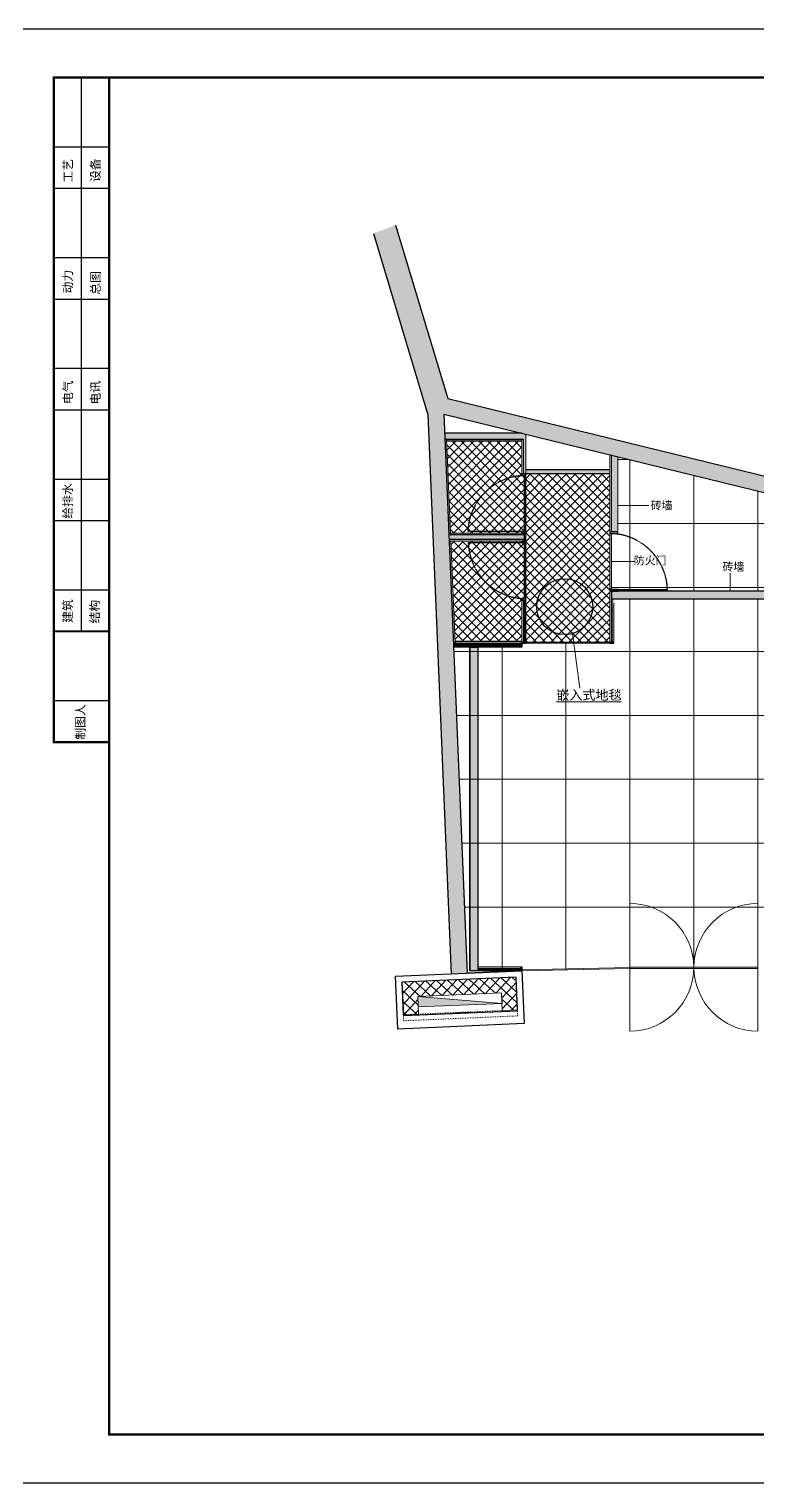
# Model space of a CAD drawing. Header units: millimetres. Extents: x 346472 to 732256, y -34068 to -15883.
# Drawn here: x 475361 to 484481, y -34068 to -15883 of the extents above; entities that cross this region are included whole.
import ezdxf

# ---------------------------------------------------------------- set-up
doc = ezdxf.new("R2010")
doc.units = ezdxf.units.MM
doc.header["$LTSCALE"] = 7
doc.linetypes.add('AED-090-P-PL02-N$0$ACAD_ISO03W100', pattern=[30, 12, -18])
doc.linetypes.add('DASH', pattern=[0.35, 0.25, -0.1])
doc.layers.get('0').update_dxf_attribs({"lineweight": 0})
for name, color, linetype in [('1建筑平面', 7, 'Continuous'), ('AED-090-P-PL02-N$0$HoseReelBackground', 255, 'Continuous'), ('WALL', 7, 'Continuous'), ('walls', 7, 'Continuous'), ('图框', 9, 'Continuous')]:
    doc.layers.add(name, color=color, linetype=linetype)
for name, color, linetype, lineweight in [('AED-090-P-PL02-N$0$HoseReel', 1, 'Continuous', 13), ('EA7 FLOOR', 253, 'Continuous', 5), ('EA7 furniture', 7, 'Continuous', 5), ('materials', 1, 'Continuous', 40), ('QUOTE', 251, 'Continuous', 5), ('Z000', 6, 'Continuous', 15), ('Z010T', 2, 'Continuous', 9)]:
    doc.layers.add(name, color=color, linetype=linetype, lineweight=lineweight)
doc.styles.get("Standard").update_dxf_attribs({"font": 'STKaiti.ttf'})
doc.styles.add('图签-黑体', font='')
doc.styles.get('图签-黑体').set_extended_font_data('SimHei')

msp = doc.modelspace()

# ---------------------------------------------------------------- hatches: boundary and pattern name
at = {"layer": 'AED-090-P-PL02-N$0$HoseReel', "extrusion": (0.001481, 7.72385e-05, 0.999999)}
h = msp.add_hatch(dxfattribs=at)
h.set_pattern_fill('ANSI37', color=8, scale=30, angle=-174.92964, style=0)
h.set_pattern_definition([(227.456, (481458.37, -27665.39), (70.1766, -64.4035), []), (317.456, (481458.37, -27665.39), (64.4035, 70.1766), [])])
h.paths.add_polyline_path([(481472.2, -28151.3), (481454.7, -27741.7), (480026, -27803), (480043.5, -28212.6), (480233.4, -28204.5), (480223.9, -27984.7), (481273, -27939.7), (481282.4, -28159.5)])
msp.add_hatch(color=256, dxfattribs=at).paths.add_polyline_path([(481278.5, -28069.5), (480229.5, -28114.5), (480223.9, -27984.7)])
at = {"layer": 'EA7 furniture', "lineweight": 5}
h = msp.add_hatch(color=256, dxfattribs=at)
h.dxf.hatch_style = 1
h.paths.add_polyline_path([(481576.9, -20949.8), (481526.9, -20937.5), (480561.7, -20937.5), (480565, -21017.5), (481546.9, -21017.5), (481546.9, -21447.5), (481576.9, -21447.5)])
h = msp.add_hatch(color=256, dxfattribs=at)
h.dxf.hatch_style = 1
h.paths.add_polyline_path([(481556.9, -22187.5), (481526.9, -22187.5), (480613.7, -22187.5), (480614.5, -22207.5), (481556.9, -22207.5)])
h.paths.add_polyline_path([(480585.9, -21017.5), (480565.9, -21017.5), (480613.7, -22187.5), (480633.7, -22187.5)])
at = {"layer": 'EA7 furniture'}
h = msp.add_hatch(dxfattribs=at)
h.set_pattern_fill('ANSI37', color=252, scale=25)
h.set_pattern_definition([(45, (309547.25, -16738.98), (-56.1266, 56.1266), []), (135, (309547.25, -16738.98), (-56.1266, -56.1266), [])])
h.paths.add_polyline_path([(482629.2, -21447.5), (481576.9, -21447.5), (481576.9, -21467.5), (481576.9, -22167.5), (481576.9, -22187.5), (481576.9, -22287.5), (481576.9, -22307.5), (481576.9, -23007.5), (481576.9, -23027.5), (481576.9, -23553.5), (482629.2, -23553.5), (482629.2, -22913.5)])
h.paths.add_polyline_path([(481556.9, -22307.5), (480856.9, -22307.5, 0.393765), (481556.9, -23007.5)])
h.paths.add_polyline_path([(481526.9, -23005.9, -0.3818607), (480856.9, -22307.5), (481526.9, -22307.5), (481526.9, -22287.5), (480638.7, -22287.5), (480690, -23542.7), (481526.9, -23543.5)])
h.paths.add_polyline_path([(481556.9, -21467.5), (481551.9, -21467.5, 0.393765), (480851.9, -22167.5), (481556.9, -22167.5)])
h.paths.add_polyline_path([(481526.9, -21447.5), (481526.9, -21037.5), (480586.7, -21037.5), (480633.7, -22187.5), (481526.9, -22187.5), (481526.9, -22167.5), (480851.9, -22167.5, -0.3838402), (481526.9, -21468.9)])
at = {"layer": 'EA7 furniture', "lineweight": 5}
h = msp.add_hatch(color=256, dxfattribs=at)
h.dxf.hatch_style = 1
h.paths.add_polyline_path([(481546.9, -21017.5), (481526.9, -21017.5), (481526.9, -21447.5), (481546.9, -21447.5)])
h = msp.add_hatch(color=256, dxfattribs=at)
h.dxf.hatch_style = 1
h.paths.add_polyline_path([(482649.2, -21212.2), (482629.2, -21207.3), (482629.2, -22173.5), (482649.2, -22173.5)])
h = msp.add_hatch(color=1, dxfattribs=at)
h.dxf.hatch_style = 1
h.paths.add_polyline_path([(481576.9, -21447.5), (481526.9, -21447.5), (481526.9, -21467.5), (481576.9, -21467.5)])
h.paths.add_polyline_path([(481576.9, -23007.5), (481526.9, -23007.5), (481526.9, -23027.5), (481576.9, -23027.5)])
h = msp.add_hatch(color=256, dxfattribs=at)
h.dxf.hatch_style = 1
h.paths.add_polyline_path([(481576.9, -21467.5), (481556.9, -21467.5), (481556.9, -22167.5), (481576.9, -22167.5)])
h = msp.add_hatch(color=1, dxfattribs=at)
h.dxf.hatch_style = 1
h.paths.add_polyline_path([(481526.9, -22167.5), (481526.9, -22187.5), (481576.9, -22187.5), (481576.9, -22167.5)])
h.paths.add_polyline_path([(481576.9, -22287.5), (481526.9, -22287.5), (481526.9, -22307.5), (481556.9, -22307.5), (481576.9, -22307.5)])
h = msp.add_hatch(color=1, dxfattribs=at)
h.dxf.hatch_style = 1
h.paths.add_polyline_path([(482729.2, -22893.5), (482649.2, -22893.5), (482629.2, -22893.5), (482629.2, -22913.5), (482729.2, -22913.5)])
h.paths.add_polyline_path([(482729.2, -22173.5), (482629.2, -22173.5), (482629.2, -22193.5), (482729.2, -22193.5)])
h = msp.add_hatch(color=256, dxfattribs=at)
h.dxf.hatch_style = 1
h.paths.add_polyline_path([(481556.9, -22207.5), (480614.5, -22207.5), (480617, -22267.5), (481556.9, -22267.5)])
h = msp.add_hatch(color=256, dxfattribs=at)
h.dxf.hatch_style = 1
h.paths.add_polyline_path([(481556.9, -22267.5), (480617, -22267.5), (480617.8, -22287.5), (481556.9, -22287.5)])
h.paths.add_polyline_path([(480660, -23576.9), (481076.6, -23576.9), (481076.6, -23339.7), (480660, -23339.7)], flags=9)
h.paths.add_polyline_path([(481154.2, -23425.4), (481468.3, -23425.4), (481468.3, -23188.2), (481154.2, -23188.2)], flags=9)
h = msp.add_hatch(color=256, dxfattribs=at)
h.dxf.hatch_style = 1
h.paths.add_polyline_path([(480638.7, -22287.5), (480618.7, -22287.5), (480670.9, -23563.5), (480690.9, -23563.5)])
h = msp.add_hatch(color=256, dxfattribs=at)
h.dxf.hatch_style = 1
h.paths.add_polyline_path([(481576.9, -22187.5), (481556.9, -22187.5), (481556.9, -22287.5), (481576.9, -22287.5)])
h = msp.add_hatch(color=256, dxfattribs=at)
h.dxf.hatch_style = 1
h.paths.add_polyline_path([(481576.9, -22307.5), (481556.9, -22307.5), (481556.9, -23007.5), (481576.9, -23007.5)])
h = msp.add_hatch(color=256, dxfattribs=at)
h.dxf.hatch_style = 1
h.paths.add_polyline_path([(482649.2, -22193.5), (482629.2, -22193.5), (482629.2, -22893.5), (482649.2, -22893.5)])
h = msp.add_hatch(color=256, dxfattribs=at)
h.dxf.hatch_style = 1
h.paths.add_polyline_path([(481526.9, -23007.5), (481526.9, -23563.5), (481546.9, -23543.5), (481546.9, -23027.5), (481526.9, -23027.5)])
h = msp.add_hatch(dxfattribs=at)
h.set_pattern_fill('ANSI31', color=256, scale=2)
h.set_pattern_definition([(45, (-151813.408, -160623.001), (-4.49012806, 4.49012806), [])])
h.paths.add_polyline_path([(481556.9, -23027.5), (481546.9, -23027.5), (481546.9, -23543.5), (481556.9, -23543.5)])
h = msp.add_hatch(color=256, dxfattribs=at)
h.dxf.hatch_style = 1
h.paths.add_polyline_path([(481576.9, -23027.5), (481556.9, -23027.5), (481556.9, -23543.5), (481576.9, -23563.5)])
h = msp.add_hatch(color=256, dxfattribs=at)
h.dxf.hatch_style = 1
h.paths.add_polyline_path([(482649.2, -23543.5), (482629.2, -23563.5), (482629.2, -22913.5), (482649.2, -22913.5)])
h = msp.add_hatch(dxfattribs=at)
h.set_pattern_fill('ANSI31', color=256, scale=2)
h.set_pattern_definition([(45, (-150711.12, -160623.001), (-4.49012806, 4.49012806), [])])
h.paths.add_polyline_path([(482659.2, -23014.2), (482649.2, -23014.2), (482649.2, -23543.5), (482659.2, -23543.5)])
at = {"layer": 'EA7 furniture', "lineweight": 9}
h = msp.add_hatch(dxfattribs=at)
h.set_pattern_fill('ANSI31', color=256, scale=2, angle=90)
h.set_pattern_definition([(135, (618586.416, -648576.567), (-4.49012806, -4.49012806), [])])
h.paths.add_polyline_path([(480670.9, -23563.5), (480673, -23614.1), (481526.9, -23613.5), (481526.9, -23563.5)])
at = {"layer": 'EA7 furniture', "lineweight": 5}
h = msp.add_hatch(color=5, dxfattribs=at)
h.dxf.hatch_style = 1
h.paths.add_polyline_path([(481217, -23542.7), (480690, -23542.7), (480690.9, -23562.7), (481217, -23562.7)])
h.paths.add_polyline_path([(481526.9, -23542.7), (481240.9, -23542.7), (481240.9, -23562.7), (481526.9, -23563.5), (481526.9, -23562.7)])
h.paths.add_polyline_path([(481240.9, -23542.7), (481217, -23542.7), (481217, -23562.7), (481240.9, -23562.7)])
h = msp.add_hatch(dxfattribs=at)
h.set_pattern_fill('ANSI31', color=256, scale=2, angle=90)
h.set_pattern_definition([(135, (618586.4145, -656676.567), (-4.49012806, -4.49012806), [])])
h.paths.add_polyline_path([(481506.9, -27633.5), (480976.9, -27633.5), (480976.9, -27663.5), (481506.9, -27663.5)])
at = {"layer": 'WALL', "lineweight": 5}
h = msp.add_hatch(color=8, dxfattribs=at)
h.dxf.hatch_style = 1
h.paths.add_polyline_path([(482659.2, -23543.5), (482679.2, -23563.5), (482679.2, -23014.2), (482659.2, -23014.2)])
h = msp.add_hatch(color=8, dxfattribs=at)
h.dxf.hatch_style = 1
h.paths.add_polyline_path([(481506.9, -23593.5), (481526.9, -23613.5), (480977.6, -23613.5), (480977.6, -23593.5)])
h = msp.add_hatch(color=10, dxfattribs=at)
h.dxf.hatch_style = 1
h.paths.add_polyline_path([(481526.9, -23563.5), (481526.9, -23613.5), (481506.9, -23593.5), (481506.9, -23563.5)])
h = msp.add_hatch(color=10, dxfattribs=at)
h.dxf.hatch_style = 1
h.paths.add_polyline_path([(481526.9, -23563.5), (481576.9, -23563.5), (481556.9, -23543.5), (481546.9, -23543.5)])
h = msp.add_hatch(color=10, dxfattribs=at)
h.dxf.hatch_style = 1
h.paths.add_polyline_path([(482629.2, -23563.5), (482679.2, -23563.5), (482659.2, -23543.5), (482649.2, -23543.5)])
h = msp.add_hatch(color=8, dxfattribs=at)
h.dxf.hatch_style = 1
h.paths.add_polyline_path([(481506.9, -27633.5), (481526.9, -27613.5), (480976.9, -27613.5), (480976.9, -27633.5)])
h = msp.add_hatch(color=10, dxfattribs=at)
h.dxf.hatch_style = 1
h.paths.add_polyline_path([(481526.9, -27663.5), (481526.9, -27613.5), (481506.9, -27633.5), (481506.9, -27663.5)])
at = {"layer": 'walls', "true_color": 0x939598}
h = msp.add_hatch(color=252, dxfattribs=at)
h.dxf.hatch_style = 1
h.paths.add_polyline_path([(479948.1, -18336), (479670.6, -18438.1), (480352, -20707.2), (480642.8, -27701.4), (480842.5, -27692.8), (480551.8, -20698.9), (485679.2, -21953.8), (485679.2, -21747.9), (480599.3, -20504.6)])
h.paths.add_polyline_path([(485679.2, -21747.9), (485679.2, -21953.8), (492572, -23640.8), (492435, -24200.7), (492416.3, -24277), (492513.4, -24300.8), (492610.6, -24324.6), (492813.8, -23494.1)])
h.paths.add_polyline_path([(492366.9, -25320.2), (492403.7, -25169.6), (492209.5, -25122.1), (492125.1, -25466.9), (494514.5, -26051.7), (493983.2, -28223), (494190.7, -28223), (494760.7, -25911.3)])
h.paths.add_polyline_path([(494190.7, -28223), (493983.2, -28223), (493942.7, -28388.4), (494137.8, -28437.5)])
h.paths.add_polyline_path([(493943.4, -28388.6), (493921.1, -28476.7), (493897.5, -28572.9), (493896.4, -28577.2), (495300, -28925.8), (495350.5, -28742.6)])
at = {"layer": 'walls'}
h = msp.add_hatch(color=5, dxfattribs=at)
h.dxf.hatch_style = 1
h.paths.add_polyline_path([(482629.2, -21397.5), (481576.9, -21397.5), (481576.9, -21447.5), (481576.9, -21447.5), (482629.2, -21447.5)])
h.paths.add_polyline_path([(480585.9, -21017.5), (480586.7, -21037.5), (481526.9, -21037.5), (481526.9, -21017.5)])
h = msp.add_hatch(dxfattribs=at)
h.set_pattern_fill('AR-CONC', color=256, scale=0.5)
h.paths.add_polyline_path([(489781.5, -22957.8), (489600.3, -22913.5), (485679.2, -22913.5), (485679.2, -23013.5), (489781.5, -23013.5)])
h.paths.add_polyline_path([(485679.2, -22913.5), (482679.2, -22913.5), (482649.2, -22913.5), (482649.2, -23013.5), (485679.2, -23013.5)])
h.paths.add_polyline_path([(482729.2, -21231.8), (482649.2, -21207.3), (482649.2, -22173.5), (482729.2, -22173.5)])
h = msp.add_hatch(color=0, dxfattribs=at)
h.dxf.hatch_style = 1
h.paths.add_polyline_path([(480876.9, -27663.5), (480976.9, -27663.5), (480976.9, -23614), (480876.9, -23614)])

# ---------------------------------------------------------------- linework, layer by layer
for p, q in [((482729.2, -21841.7), (483117.2, -21841.7)), ((484135.2, -22689.6, 0), (484135.2, -22913.5, 0.2))]:
    msp.add_line(p, q)
at = {"linetype": 'Continuous', "lineweight": 5}
msp.add_lwpolyline([(480976.9, -27613.5), (481526.9, -27613.5), (481526.9, -27663.5), (480976.9, -27663.5)], close=True, dxfattribs=at)
at = {"layer": '1建筑平面'}
for points in [[(479948.1, -18336), (480599.3, -20504.6)], [(479670.6, -18438.1), (480352, -20707.2)]]:
    msp.add_lwpolyline(points, dxfattribs=at)
at = {"layer": '1建筑平面', "extrusion": (0.001481, 7.72385e-05, 0.999999), "elevation": 711}
msp.add_lwpolyline([(479947.8, -27731.3), (481526.4, -27663.5), (481554.7, -28322.9), (479976.1, -28390.6)], close=True, dxfattribs=at)
at = {"layer": '1建筑平面', "extrusion": (-0.001885, -6.71721e-05, 0.999998)}
msp.add_arc((482521.5, -89584.3, -903), 61419, 91.519878, 91.706439, dxfattribs=at)
at = {"layer": 'AED-090-P-PL02-N$0$HoseReel', "color": 3, "extrusion": (0.001481, 7.72385e-05, 0.999999), "elevation": 711}
for points in [[(481472.2, -28151.3), (481454.7, -27741.7), (480026, -27803), (480043.5, -28212.6)], [(481282.4, -28159.5), (481273, -27939.7), (480223.9, -27984.7), (480233.4, -28204.5)], [(481282.4, -28159.5), (481472.2, -28151.3)], [(480043.5, -28212.6), (480233.4, -28204.5)]]:
    msp.add_lwpolyline(points, dxfattribs=at)
at = {"layer": 'AED-090-P-PL02-N$0$HoseReel', "extrusion": (0.001481, 7.72385e-05, 0.999999), "elevation": 711}
for points in [[(481278.5, -28069.5), (480229.5, -28114.5), (480223.9, -27984.7), (481273, -27939.7)], [(481278.5, -28069.5), (480229.5, -28114.5), (480223.9, -27984.7)]]:
    msp.add_lwpolyline(points, close=True, dxfattribs=at)
msp.add_lwpolyline([(481278.5, -28069.5), (480223.9, -27984.7)], dxfattribs=at)
at = {"layer": 'AED-090-P-PL02-N$0$HoseReel', "color": 8, "linetype": 'AED-090-P-PL02-N$0$ACAD_ISO03W100', "ltscale": 0.1, "extrusion": (0.001481, 7.72385e-05, 0.999999), "elevation": 711}
for points in [[(481268, -28160.1), (480233.4, -28204.5)], [(481472.2, -28151.3), (481475.4, -28226.2)], [(480043.5, -28212.6), (480046.8, -28287.5)], [(481475.4, -28226.2), (480046.8, -28287.5)]]:
    msp.add_lwpolyline(points, dxfattribs=at)
at = {"layer": 'AED-090-P-PL02-N$0$HoseReelBackground', "extrusion": (0.001481, 7.72385e-05, 0.999999), "elevation": 711}
msp.add_lwpolyline([(481454.7, -27741.7), (480026, -27803), (480044, -28222.6), (481472.7, -28161.3)], close=True, dxfattribs=at)
at = {"layer": 'EA7 FLOOR'}
for p, q in [((482874.3, -21267.3, -0.6), (482729.2, -21267.3, -0.7)), ((482879.2, -22913.5), (482879.2, -21268.5)), ((483679.2, -22913.5), (483679.2, -21464.3)), ((484479.2, -22913.5), (484479.2, -21660.1)), ((486143, -22067.3, 0.3), (482729.2, -22067.3, -0.7)), ((482649.2, -22543.5), (482938.1, -22543.5)), ((489411.7, -22867.3, 1.2), (482649.2, -22867.3, -0.7)), ((482879.2, -23663.5), (482879.2, -23013.5)), ((483679.2, -26067.3), (483679.2, -23013.5)), ((484479.2, -26067.3), (484479.2, -23013.5)), ((481279.2, -27649.2), (481279.2, -23563.5)), ((482079.2, -27649.2), (482079.2, -23563.5)), ((489279.2, -23667.3, 1.2), (480675.2, -23667.3, -1.3)), ((482879.2, -27318), (482879.2, -23663.5)), ((489279.2, -24467.3, 1.2), (480708.4, -24467.3, -1.2)), ((489279.2, -25267.3, 1.2), (480741.7, -25267.3, -1.2)), ((483679.2, -27633.6), (483679.2, -25719)), ((484479.2, -27640), (484479.2, -25719)), ((483679.2, -26067.3, -0.4), (480775, -26067.3, -1.2)), ((485159.2, -26067.3), (483085.2, -26067.3, -0.6)), ((483679.2, -26867.3, -0.4), (480808.2, -26867.3, -1.2)), ((482879.2, -26818.6), (482879.2, -28418.6)), ((485159.2, -26867.3), (483156.4, -26867.3, -0.6)), ((484479.2, -27618.6), (484479.2, -26818.6)), ((482879.2, -27636.7), (482879.2, -27318)), ((484479.2, -27633.6), (484479.2, -28418.6))]:
    msp.add_line(p, q, dxfattribs=at)
at = {"layer": 'EA7 FLOOR', "lineweight": 5}
msp.add_line((481576.9, -23563.5, -1), (482629.2, -23563.5), dxfattribs=at)
at = {"layer": 'EA7 FLOOR'}
for points in [[(481526.9, -27648.3), (481526.9, -27663.3), (482874.2, -27634.3), (482874.2, -27619.3)], [(482879.2, -27618.6), (482879.2, -27633.6), (483677.2, -27633.6), (483677.2, -27618.6)], [(484479.2, -27618.6), (484479.2, -27633.6), (483681.2, -27633.6), (483681.2, -27618.6)]]:
    msp.add_lwpolyline(points, close=True, dxfattribs=at)
for centre, start, end in [((482877.2, -27618.6), 270.14089, 89.85911), ((484481.2, -27618.6), 90.14089, 269.85911)]:
    msp.add_arc(centre, 800, start, end, dxfattribs=at)
at = {"layer": 'EA7 furniture', "lineweight": 5}
for p, q in [((480565.9, -21017.5, -1), (480614.5, -22207.5, -1)), ((480585.8, -21016.7, -1), (480633.7, -22187.5, -1)), ((481526.9, -21017.5, -1), (481526.9, -21467.5, -1)), ((481526.9, -21017.5, -1), (481526.9, -21447.5, -1)), ((481546.9, -21017.5, -1), (481546.9, -21447.5, -1)), ((481576.9, -21447.5, -1), (481576.9, -20949.8, -1)), ((482629.2, -23013.5), (482629.2, -21207.3)), ((482649.2, -21207.3), (482649.2, -22173.5)), ((481576.9, -22187.5, -1), (480613.7, -22187.5, -1)), ((481576.9, -22287.5, -1), (480617.8, -22287.5, -1)), ((480618.6, -22287.5, -1), (480670.9, -23563.5, 1)), ((480638.7, -22287.5, -1), (480690.9, -23562.7, 1)), ((481556.9, -22187.5, -1), (481556.9, -22287.5, -1)), ((482629.2, -23563.5), (482629.2, -22903.5)), ((481526.9, -23563.5, -1), (481526.9, -23007.5, -1)), ((481576.9, -23063.5, -1), (481576.9, -23563.5, -1)), ((482629.2, -22913.5), (482629.2, -23563.5)), ((480976.9, -23614, 1), (480977.6, -23593.5))]:
    msp.add_line(p, q, dxfattribs=at)
at = {"layer": 'EA7 furniture', "lineweight": 5, "elevation": -1}
for points in [[(481526.9, -21017.5), (481526.9, -21467.5)], [(481526.9, -23563.5), (481576.9, -23563.5), (481576.9, -23027.5)]]:
    msp.add_lwpolyline(points, dxfattribs=at)
at = {"layer": 'EA7 furniture', "lineweight": 5}
for points in [[(482629.2, -22173.5), (482729.2, -22173.5), (482729.2, -21231.8), (482629.2, -21207.3)], [(482649.2, -22193.5), (482629.2, -22193.5), (482629.2, -22893.5), (482649.2, -22893.5)], [(480976.9, -27663.5), (481526.9, -27663.5), (481526.9, -27613.5), (480976.9, -27613.5)]]:
    msp.add_lwpolyline(points, close=True, dxfattribs=at)
at = {"layer": 'EA7 furniture', "lineweight": 5, "elevation": -1}
for points in [[(481566.9, -23553.5), (482629.2, -23553.5), (482629.2, -21447.5), (481566.9, -21447.5)], [(481556.9, -22167.5), (481576.9, -22167.5), (481576.9, -21467.5), (481556.9, -21467.5)], [(481556.9, -23007.5), (481576.9, -23007.5), (481576.9, -22307.5), (481556.9, -22307.5)]]:
    msp.add_lwpolyline(points, close=True, dxfattribs=at)
at = {"layer": 'EA7 furniture', "lineweight": 9, "elevation": -1}
for points in [[(481526.9, -22167.5), (481526.9, -22187.5)], [(481526.9, -22287.5), (481526.9, -22307.5)]]:
    msp.add_lwpolyline(points, dxfattribs=at)
at = {"layer": 'EA7 furniture', "lineweight": 9, "elevation": 1}
msp.add_lwpolyline([(480673, -23614.1), (481526.9, -23613.5), (481526.9, -23563.5), (480670.9, -23563.5)], close=True, dxfattribs=at)
at = {"layer": 'EA7 furniture', "lineweight": 9}
msp.add_lwpolyline([(480976.9, -27663.5), (481526.9, -27663.5), (481526.9, -27613.5), (480976.9, -27613.5)], close=True, dxfattribs=at)
at = {"layer": 'EA7 furniture'}
msp.add_lwpolyline([(481526.9, -27663.5), (481526.9, -27613.5), (480976.9, -27613.5), (480976.9, -27663.5)], dxfattribs=at)
at = {"layer": 'materials', "color": 10, "lineweight": 40}
for points, elevation in [([(481526.9, -23613.5), (481526.9, -23563.5)], 1), ([(481576.9, -23563.5), (481526.9, -23563.5)], -1), ([(481576.9, -23563.5), (481526.9, -23563.5)], -1)]:
    msp.add_lwpolyline(points, dxfattribs=dict(at, elevation=elevation))
for points in [[(482679.2, -23563.5), (482629.2, -23563.5)], [(481526.9, -27663.5), (481526.9, -27613.5)]]:
    msp.add_lwpolyline(points, dxfattribs=at)
at = {"layer": 'QUOTE', "color": 0, "lineweight": 5}
msp.add_line((481576.9, -22187.5, -1), (481576.9, -22287.5, -1), dxfattribs=at)
at = {"layer": 'WALL'}
for p, q in [((481546.9, -23027.5, -1), (481546.9, -23543.5, -1)), ((482649.2, -22913.5, 0), (482649.2, -23543.5)), ((481026.9, -23563.5), (481526.9, -23563.5)), ((481546.9, -23543.5, -1), (481526.9, -23563.5, -1)), ((482649.2, -23543.5), (482629.2, -23563.5)), ((481526.9, -27663.5), (480842.5, -27692.8, 1))]:
    msp.add_line(p, q, dxfattribs=at)
at = {"layer": 'WALL', "lineweight": 5}
for p, q in [((482679.2, -23063.5), (482679.2, -23563.5)), ((481026.9, -23613.5), (481526.9, -23613.5)), ((481506.9, -23593.5), (481526.9, -23613.5)), ((481556.9, -23543.5, -1), (481576.9, -23563.5, -1)), ((482659.2, -23543.5), (482679.2, -23563.5)), ((481026.9, -27613.5), (481526.9, -27613.5)), ((481506.9, -27633.5), (481526.9, -27613.5))]:
    msp.add_line(p, q, dxfattribs=at)
at = {"layer": 'WALL'}
for points in [[(480599.3, -20504.6), (492813.8, -23494.1)], [(480352, -20707.2), (480642.7, -27701.2)], [(480551.8, -20698.9), (492572, -23640.8)], [(480551.8, -20698.9), (480842.5, -27692.8), (480842.5, -27692.8)]]:
    msp.add_lwpolyline(points, dxfattribs=at)
at = {"layer": 'WALL', "lineweight": 5, "elevation": -1}
msp.add_lwpolyline([(481546.9, -23543.5), (481556.9, -23543.5), (481556.9, -23027.5)], dxfattribs=at)
at = {"layer": 'WALL', "lineweight": 5}
for points in [[(482629.2, -23563.5), (482679.2, -23563.5), (482679.2, -23063.5)], [(482649.2, -23543.5), (482659.2, -23543.5), (482659.2, -23014.2)], [(481506.9, -23563.5), (481506.9, -23593.5), (480977.6, -23593.5)], [(481526.9, -23563.5), (481526.9, -23613.5), (481026.9, -23613.5)], [(481506.9, -27663.5), (481506.9, -27633.5), (480976.9, -27633.5)], [(481526.9, -27663.5), (481526.9, -27613.5), (481026.9, -27613.5)]]:
    msp.add_lwpolyline(points, dxfattribs=at)
at = {"layer": 'walls'}
for p, q in [((481526.9, -20937.5, -1), (480561.7, -20937.5, -1)), ((481546.9, -21017.5, -1), (480565.9, -21017.5, -1)), ((481526.9, -21037.5, -1), (480586.7, -21037.5, -1)), ((482629.2, -21397.5, 0), (481576.9, -21397.5, -1)), ((482629.2, -21447.5, 0), (481576.9, -21447.5, -1)), ((481526.9, -22167.5, -1), (481526.9, -22187.5, -1)), ((481556.9, -22207.5, -1), (480613.7, -22207.5, -1)), ((481556.9, -22267.5, -1), (480617.8, -22267.5, -1)), ((481526.9, -22287.5, -1), (481526.9, -22307.5, -1)), ((489600.3, -22913.5, 1), (482629.2, -22913.5)), ((489781.5, -23013.5, 1), (482649.2, -23013.5, 0)), ((480876.9, -23614, 1), (480876.9, -27663.5, -1)), ((480976.9, -23613.9, 1), (480976.9, -27663.5, -1))]:
    msp.add_line(p, q, dxfattribs=at)
at = {"layer": 'walls', "linetype": 'DASH'}
for p, q in [((481551.9, -22167.5, -1), (480851.9, -22167.5, -1)), ((481556.9, -22307.5, -1), (480856.9, -22307.5, -1)), ((482649.2, -22893.5), (483349.2, -22893.5))]:
    msp.add_line(p, q, dxfattribs=at)
at = {"layer": 'walls'}
for points, elevation in [([(481526.9, -21467.5), (481576.9, -21467.5), (481576.9, -21447.5), (481526.9, -21447.5)], -1), ([(481526.9, -22187.5), (481576.9, -22187.5), (481576.9, -22167.5), (481526.9, -22167.5)], -1), ([(481526.9, -22307.5), (481576.9, -22307.5), (481576.9, -22287.5), (481526.9, -22287.5)], -1), ([(481526.9, -23027.5), (481576.9, -23027.5), (481576.9, -23007.5), (481526.9, -23007.5)], -1), ([(480690.9, -23562.7), (481526.9, -23563.5), (481526.9, -23543.5), (480690, -23542.7)], 1), ([(480876.9, -23614), (480976.9, -23614), (480976.9, -27663.5), (480876.9, -27663.5)], 1)]:
    msp.add_lwpolyline(points, close=True, dxfattribs=dict(at, elevation=elevation))
for points in [[(482729.2, -22173.5), (482629.2, -22173.5), (482629.2, -22193.5), (482729.2, -22193.5)], [(482729.2, -22893.5), (482629.2, -22893.5), (482629.2, -22913.5), (482729.2, -22913.5)]]:
    msp.add_lwpolyline(points, close=True, dxfattribs=at)
at = {"layer": 'walls', "linetype": 'DASH'}
for centre, start, end in [((481577.4, -22193.1, -1), 92.01444, 177.98556), ((481582.4, -22282, -1), 182.01444, 267.98556), ((482623.7, -22919), 2.01444, 87.98556)]:
    msp.add_arc(centre, 726, start, end, dxfattribs=at)
at = {"layer": 'Z000', "color": 7, "lineweight": 25, "ltscale": 0.05}
msp.add_circle((482063.7, -23107.8), 350, dxfattribs=at)
at = {"layer": 'Z010T', "color": 10}
msp.add_line((482161.4, -23443.9), (482252.1, -24129), dxfattribs=at)
at = {"layer": '图框', "color": 251}
for p, q in [((476017.5, -23416.8), (476017.5, -16489.1)), ((475671.1, -17355.1), (476363.9, -17355.1)), ((475671.1, -17874.7), (476363.9, -17874.7)), ((475671.1, -18740.6), (476363.9, -18740.6)), ((475671.1, -19260.2), (476363.9, -19260.2)), ((475671.1, -20126.2), (476363.9, -20126.2)), ((475671.1, -20645.7), (476363.9, -20645.7)), ((475671.1, -21511.7), (476363.9, -21511.7)), ((475671.1, -22031.3), (476363.9, -22031.3)), ((475671.1, -22897.3), (476363.9, -22897.3)), ((475671.1, -24282.8), (476363.9, -24282.8))]:
    msp.add_line(p, q, dxfattribs=at)
msp.add_lwpolyline([(475064.9, -34068.2), (500784, -34068.2), (500784, -15882.9), (475064.9, -15882.9)], close=True, dxfattribs=at)
at = {"layer": '图框', "color": 251, "const_width": 26}
for points in [[(475671.1, -24815.4), (475671.1, -16476.1)], [(475671.1, -16489.1), (476363.9, -16489.1)], [(475671.1, -23416.8), (476363.9, -23416.8)], [(475671.1, -24802.4), (476363.9, -24802.4)]]:
    msp.add_lwpolyline(points, dxfattribs=at)
msp.add_lwpolyline([(476363.9, -16489.1), (500177.9, -16489.1), (500177.9, -33462), (476363.9, -33462)], close=True, dxfattribs=at)

# ---------------------------------------------------------------- texts
at = {"char_height": 100, "attachment_point": 7, "rotation": 359.92149}
for insert in [(483140, -21904.6, 0), (484038.4, -22672, 0)]:
    msp.add_mtext_dynamic_manual_height_columns('{\\fSimSun|b0|i0|c134|p2;砖墙}', width=1172.511, gutter_width=12.5, heights=[0], dxfattribs=dict(at, insert=insert))
at = {"layer": 'EA7 furniture', "ltscale": 100, "insert": (482927.1, -22480.6, 0), "char_height": 100, "attachment_point": 1}
msp.add_mtext_dynamic_manual_height_columns('{\\fSimSun|b0|i0|c134|p2;防火门}', width=9677.842, gutter_width=1, heights=[0], dxfattribs=at)
at = {"layer": 'Z010T', "color": 7, "lineweight": 15, "insert": (481957.7, -24152.1), "char_height": 120, "width": 2944.055, "attachment_point": 1, "line_spacing_factor": 0.938532}
msp.add_mtext('{\\fSimSun|b0|i0|c134|p2;\\L嵌入式地毯}', dxfattribs=at)
at = {"layer": '图框', "color": 251, "style": '图签-黑体'}
for s, p in [('工艺', (475903.4, -17801.9)), ('设备', (476247.5, -17796.3)), ('动力', (475899.8, -19189.6)), ('总图', (476247.5, -19205.6)), ('电气', (475903.4, -20573)), ('电讯', (476247.5, -20579.3)), ('给排水', (475899.7, -22007.6)), ('建筑', (475900.1, -23309.4)), ('结构', (476238.8, -23317.4)), ('制图人', (476059.1, -24771.5))]:
    msp.add_text(s, height=108.25, rotation=90, dxfattribs=at).set_placement(p)

doc.saveas('drawing.dxf')
